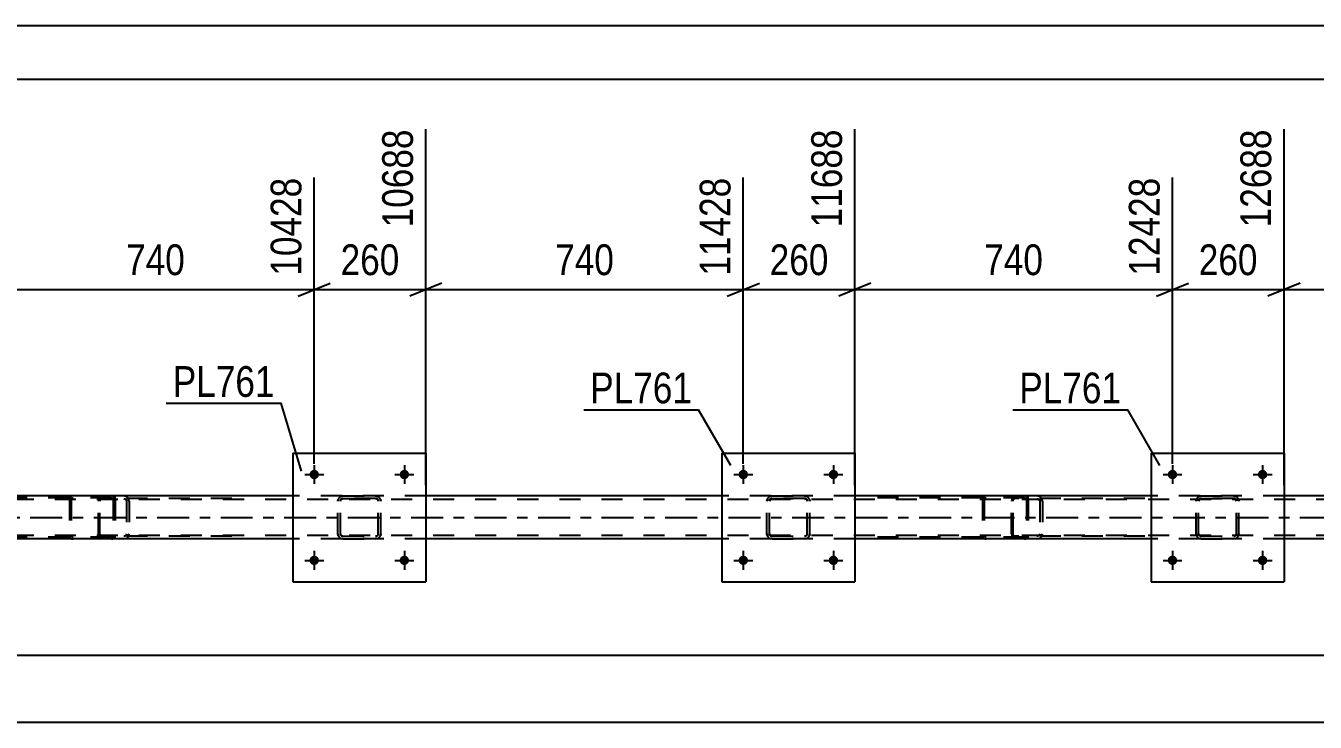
# Model space of a CAD drawing. Header units: millimetres. Extents: x 0 to 841, y 0 to 594.
# Drawn here: x 481.2 to 601.4, y 529.1 to 594 of the extents above; entities that cross this region are included whole.
import ezdxf

# ---------------------------------------------------------------- set-up
doc = ezdxf.new("R2010")
doc.units = ezdxf.units.MM
doc.linetypes.add('DXK_LINE_DOT2', pattern=[3.9198, 1.9599, -1.9599])
doc.linetypes.add('DXK_LINE_DOT3', pattern=[5.9187, 2.979, -0.9799, 0.9799, -0.9799])
doc.styles.add('Arial Narrow', font='ARIALN.TTF', dxfattribs={"height": 0.2})

# ---------------------------------------------------------------- blocks, each defined once
blk = doc.blocks.new('Unknown-318885939-1135')
at = {"color": 5, "linetype": 'Continuous'}
for p, q in [((841, 594), (0, 594)), ((836, 589), (5, 589))]:
    blk.add_line(p, q, dxfattribs=at)
blk = doc.blocks.new('Part-318885939-5231 - 5128')
at = {"color": 7, "linetype": 'DXK_LINE_DOT2'}
for p, q in [((573.13, 549.87), (573.1, 549.69)), ((573.1, 546.65), (573.1, 549.69)), ((573.18, 550.03), (573.13, 549.87)), ((573.27, 550.13), (573.18, 550.03)), ((573.24, 549.69), (573.25, 549.78)), ((573.24, 546.65), (573.24, 549.69)), ((573.25, 549.78), (573.28, 549.86)), ((573.38, 550.17), (573.27, 550.13)), ((573.28, 549.86), (573.32, 549.91)), ((573.32, 549.91), (573.38, 549.93)), ((585.53, 550.17), (573.38, 550.17)), ((585.53, 549.93), (573.38, 549.93)), ((574.65, 549.93), (574.65, 550.17)), ((575.66, 550.13), (575.47, 550.17)), ((575.47, 549.93), (575.56, 549.91)), ((575.56, 549.91), (575.64, 549.86)), ((575.64, 549.86), (575.7, 549.78)), ((575.7, 549.78), (575.72, 549.69)), ((575.72, 549.69), (575.72, 546.65)), ((575.95, 549.77), (575.93, 549.87)), ((575.97, 549.69), (575.95, 549.77)), ((575.97, 549.69), (575.97, 546.65)), ((573.1, 546.65), (573.13, 546.46)), ((573.13, 546.46), (573.18, 546.31)), ((573.18, 546.31), (573.27, 546.2)), ((573.25, 546.55), (573.24, 546.65)), ((573.28, 546.48), (573.25, 546.55)), ((573.27, 546.2), (573.38, 546.17)), ((573.32, 546.42), (573.28, 546.48)), ((573.38, 546.41), (573.32, 546.42)), ((585.53, 546.41), (573.38, 546.41)), ((585.53, 546.17), (573.38, 546.17)), ((574.65, 546.17), (574.65, 546.41)), ((575.56, 546.42), (575.47, 546.41)), ((575.47, 546.17), (575.66, 546.2)), ((575.64, 546.48), (575.56, 546.42)), ((575.7, 546.55), (575.64, 546.48)), ((575.72, 546.65), (575.7, 546.55)), ((575.93, 546.46), (575.95, 546.56)), ((575.95, 546.56), (575.97, 546.65))]:
    blk.add_line(p, q, dxfattribs=at)
for centre, start, end in [((575.48, 549.67), 23.8494, 68.8059), ((575.48, 546.66), 291.1941, 336.1506)]:
    blk.add_arc(centre, 0.492, start, end, dxfattribs=at)
blk = doc.blocks.new('Part-318885939-5262 - 5128')
at = {"color": 7, "linetype": 'DXK_LINE_DOT2'}
for p, q in [((590.3, 549.69), (590.33, 549.87)), ((590.33, 549.87), (590.3, 549.69)), ((590.3, 546.65), (590.3, 549.69)), ((590.54, 549.69), (590.56, 549.78)), ((590.56, 549.78), (590.54, 549.69)), ((590.54, 546.65), (590.54, 549.69)), ((590.56, 549.78), (590.61, 549.86)), ((590.61, 549.86), (590.56, 549.78)), ((590.59, 550.13), (590.78, 550.17)), ((590.78, 550.17), (590.59, 550.13)), ((590.61, 549.86), (590.69, 549.91)), ((590.69, 549.91), (590.61, 549.86)), ((590.69, 549.91), (590.78, 549.93)), ((590.78, 549.93), (590.69, 549.91)), ((590.78, 550.17), (593.82, 550.17)), ((590.78, 550.17), (590.78, 550.17)), ((590.78, 550.17), (593.82, 550.17)), ((590.78, 549.93), (593.82, 549.93)), ((590.78, 549.93), (590.78, 549.93)), ((593.82, 549.93), (590.78, 549.93)), ((593.82, 550.17), (593.82, 550.17)), ((593.82, 550.17), (594, 550.13)), ((594, 550.13), (593.82, 550.17)), ((593.82, 549.93), (593.82, 549.93)), ((593.82, 549.93), (593.91, 549.91)), ((593.91, 549.91), (593.82, 549.93)), ((593.91, 549.91), (593.99, 549.86)), ((593.99, 549.86), (593.91, 549.91)), ((593.99, 549.86), (594.04, 549.78)), ((594.04, 549.78), (593.99, 549.86)), ((594.04, 549.78), (594.06, 549.69)), ((594.06, 549.69), (594.04, 549.78)), ((594.06, 546.65), (594.06, 549.69)), ((594.26, 549.87), (594.3, 549.69)), ((594.3, 549.69), (594.26, 549.87)), ((594.3, 546.65), (594.3, 549.69)), ((590.33, 546.46), (590.3, 546.65)), ((590.3, 546.65), (590.33, 546.46)), ((590.56, 546.55), (590.54, 546.65)), ((590.54, 546.65), (590.56, 546.55)), ((590.61, 546.48), (590.56, 546.55)), ((590.56, 546.55), (590.61, 546.48)), ((590.78, 546.17), (590.59, 546.2)), ((590.59, 546.2), (590.78, 546.17)), ((590.69, 546.42), (590.61, 546.48)), ((590.61, 546.48), (590.69, 546.42)), ((590.78, 546.41), (590.69, 546.42)), ((590.69, 546.42), (590.78, 546.41)), ((590.78, 546.41), (593.82, 546.41)), ((590.78, 546.41), (590.78, 546.41)), ((590.78, 546.41), (593.82, 546.41)), ((590.78, 546.17), (593.82, 546.17)), ((590.78, 546.17), (590.78, 546.17)), ((590.78, 546.17), (593.82, 546.17)), ((593.91, 546.42), (593.82, 546.41)), ((593.82, 546.41), (593.91, 546.42)), ((593.82, 546.41), (593.82, 546.41)), ((594, 546.2), (593.82, 546.17)), ((593.82, 546.17), (594, 546.2)), ((593.82, 546.17), (593.82, 546.17)), ((593.99, 546.48), (593.91, 546.42)), ((593.91, 546.42), (593.99, 546.48)), ((594.04, 546.55), (593.99, 546.48)), ((593.99, 546.48), (594.04, 546.55)), ((594.06, 546.65), (594.04, 546.55)), ((594.04, 546.55), (594.06, 546.65)), ((594.3, 546.65), (594.26, 546.46)), ((594.26, 546.46), (594.3, 546.65))]:
    blk.add_line(p, q, dxfattribs=at)
at = {"color": 7, "linetype": 'DXK_LINE_DOT3'}
blk.add_line((592.3, 548.17), (592.3, 548.17), dxfattribs=at)
at = {"color": 7, "linetype": 'DXK_LINE_DOT2'}
for centre, start, end in [((590.78, 549.69), 112.5, 157.5), ((590.78, 549.69), 112.5, 157.5), ((593.82, 549.69), 22.5, 67.5), ((593.82, 549.69), 22.5, 67.5), ((590.78, 546.65), 202.5, 247.5), ((590.78, 546.65), 202.5, 247.5), ((593.82, 546.65), 292.5, 337.5), ((593.82, 546.65), 292.5, 337.5)]:
    blk.add_arc(centre, 0.48, start, end, dxfattribs=at)
blk = doc.blocks.new('Part-318885939-5267 - 5128')
at = {"color": 2, "linetype": 'Continuous'}
for p, q in [((546.09, 554.17), (546.09, 542.17)), ((546.09, 554.17), (558.49, 554.17)), ((558.49, 554.17), (558.49, 542.17)), ((546.09, 542.17), (558.49, 542.17))]:
    blk.add_line(p, q, dxfattribs=at)
blk = doc.blocks.new('Part-318885939-5200 - 5128')
at = {"color": 7, "linetype": 'DXK_LINE_DOT2'}
for p, q in [((487.99, 549.87), (487.97, 549.69)), ((487.97, 546.65), (487.97, 549.69)), ((488.05, 550.03), (487.99, 549.87)), ((488.14, 550.13), (488.05, 550.03)), ((488.11, 549.69), (488.12, 549.78)), ((488.11, 546.65), (488.11, 549.69)), ((488.12, 549.78), (488.15, 549.86)), ((488.24, 550.17), (488.14, 550.13)), ((488.15, 549.86), (488.19, 549.91)), ((488.19, 549.91), (488.24, 549.93)), ((500.4, 550.17), (488.24, 550.17)), ((500.4, 549.93), (488.24, 549.93)), ((489.52, 549.93), (489.52, 550.17)), ((490.53, 550.13), (490.33, 550.17)), ((490.33, 549.93), (490.43, 549.91)), ((490.43, 549.91), (490.51, 549.86)), ((490.51, 549.86), (490.56, 549.78)), ((490.56, 549.78), (490.58, 549.69)), ((490.58, 549.69), (490.58, 546.65)), ((490.82, 549.77), (490.8, 549.87)), ((490.84, 549.69), (490.82, 549.77)), ((490.84, 549.69), (490.84, 546.65)), ((487.97, 546.65), (487.99, 546.46)), ((487.99, 546.46), (488.05, 546.31)), ((488.05, 546.31), (488.14, 546.2)), ((488.12, 546.55), (488.11, 546.65)), ((488.15, 546.48), (488.12, 546.55)), ((488.14, 546.2), (488.24, 546.17)), ((488.19, 546.42), (488.15, 546.48)), ((488.24, 546.41), (488.19, 546.42)), ((500.4, 546.41), (488.24, 546.41)), ((500.4, 546.17), (488.24, 546.17)), ((489.52, 546.17), (489.52, 546.41)), ((490.43, 546.42), (490.33, 546.41)), ((490.33, 546.17), (490.53, 546.2)), ((490.51, 546.48), (490.43, 546.42)), ((490.56, 546.55), (490.51, 546.48)), ((490.58, 546.65), (490.56, 546.55)), ((490.8, 546.46), (490.82, 546.56)), ((490.82, 546.56), (490.84, 546.65))]:
    blk.add_line(p, q, dxfattribs=at)
for centre, start, end in [((490.35, 549.67), 23.8494, 68.8059), ((490.35, 546.66), 291.1941, 336.1506)]:
    blk.add_arc(centre, 0.492, start, end, dxfattribs=at)
blk = doc.blocks.new('Part-318885939-5157 - 5128')
at = {"color": 7, "linetype": 'DXK_LINE_DOT2'}
for p, q in [((768.09, 549.85), (90.98, 549.85)), ((518.49, 550.17), (506.09, 550.17)), ((558.49, 550.17), (546.09, 550.17)), ((598.5, 550.17), (586.1, 550.17)), ((768.09, 546.49), (90.98, 546.49)), ((518.49, 546.17), (506.09, 546.17)), ((558.49, 546.17), (546.09, 546.17)), ((598.5, 546.17), (586.1, 546.17))]:
    blk.add_line(p, q, dxfattribs=at)
at = {"color": 2, "linetype": 'Continuous'}
for p, q in [((506.09, 550.17), (478.49, 550.17)), ((546.09, 550.17), (518.49, 550.17)), ((586.1, 550.17), (558.49, 550.17)), ((626.09, 550.17), (598.5, 550.17)), ((506.09, 546.17), (478.49, 546.17)), ((546.09, 546.17), (518.49, 546.17)), ((586.1, 546.17), (558.49, 546.17)), ((626.09, 546.17), (598.5, 546.17))]:
    blk.add_line(p, q, dxfattribs=at)
at = {"color": 7, "linetype": 'DXK_LINE_DOT3'}
blk.add_line((90.98, 548.17), (768.09, 548.17), dxfattribs=at)
blk = doc.blocks.new('Part-318885939-5227 - 5128')
at = {"color": 7, "linetype": 'DXK_LINE_DOT2'}
for p, q in [((574.31, 550.17), (558.98, 550.17)), ((574.31, 550.01), (558.98, 550.01)), ((570.42, 549.97), (570.39, 549.85)), ((570.39, 549.85), (570.39, 546.49)), ((570.56, 549.85), (570.58, 549.91)), ((570.56, 549.85), (570.56, 546.49)), ((570.58, 549.91), (570.61, 549.96)), ((570.74, 550.17), (570.6, 550.14)), ((570.61, 549.96), (570.67, 549.99)), ((570.67, 549.99), (570.74, 550.01)), ((574.44, 550.14), (574.31, 550.17)), ((574.31, 550.01), (574.38, 549.99)), ((574.38, 549.99), (574.4, 549.98)), ((574.4, 549.98), (574.43, 549.96)), ((574.43, 549.96), (574.47, 549.91)), ((574.47, 549.91), (574.48, 549.85)), ((574.48, 549.85), (574.48, 546.49)), ((574.65, 549.85), (574.63, 549.97)), ((574.65, 549.85), (574.65, 546.49)), ((574.31, 546.33), (558.98, 546.33)), ((574.31, 546.17), (558.98, 546.17)), ((570.39, 546.49), (570.42, 546.36)), ((570.58, 546.43), (570.56, 546.49)), ((570.61, 546.37), (570.58, 546.43)), ((570.6, 546.19), (570.74, 546.17)), ((570.61, 546.37), (570.65, 546.35)), ((570.65, 546.35), (570.67, 546.34)), ((570.67, 546.34), (570.74, 546.33)), ((574.38, 546.34), (574.31, 546.33)), ((574.31, 546.17), (574.44, 546.19)), ((574.43, 546.37), (574.38, 546.34)), ((574.47, 546.43), (574.43, 546.37)), ((574.48, 546.49), (574.47, 546.43)), ((574.63, 546.36), (574.65, 546.49))]:
    blk.add_line(p, q, dxfattribs=at)
for centre, start, end in [((570.72, 549.83), 110.7583, 155.68), ((574.32, 549.83), 24.32, 69.2417), ((570.72, 546.5), 204.32, 249.2417), ((574.32, 546.5), 290.7583, 335.68)]:
    blk.add_arc(centre, 0.331, start, end, dxfattribs=at)
blk = doc.blocks.new('Bolt-318885939-5304 - 5128')
at = {"linetype": 'Continuous'}
for points in [[(588.54, 552.17, -1), (587.66, 552.17, -1)], [(596.94, 552.17, -1), (596.06, 552.17, -1)]]:
    blk.add_hatch(color=1, dxfattribs=at).paths.add_polyline_path(points)
at = {"color": 1, "linetype": 'Continuous'}
for p, q in [((588.1, 553.05), (588.1, 551.29)), ((596.5, 553.05), (596.5, 551.29)), ((587.22, 552.17), (588.98, 552.17)), ((595.62, 552.17), (597.38, 552.17))]:
    blk.add_line(p, q, dxfattribs=at)
blk = doc.blocks.new('Part-318885939-5240 - 5128')
at = {"color": 7, "linetype": 'DXK_LINE_DOT2'}
for p, q in [((489.18, 550.17), (473.85, 550.17)), ((489.18, 550.01), (473.85, 550.01)), ((485.29, 549.97), (485.26, 549.85)), ((485.26, 549.85), (485.26, 546.49)), ((485.43, 549.85), (485.44, 549.91)), ((485.43, 549.85), (485.43, 546.49)), ((485.44, 549.91), (485.48, 549.96)), ((485.6, 550.17), (485.47, 550.14)), ((485.48, 549.96), (485.54, 549.99)), ((485.54, 549.99), (485.6, 550.01)), ((489.31, 550.14), (489.18, 550.17)), ((489.18, 550.01), (489.24, 549.99)), ((489.24, 549.99), (489.27, 549.98)), ((489.27, 549.98), (489.3, 549.96)), ((489.3, 549.96), (489.33, 549.91)), ((489.33, 549.91), (489.35, 549.85)), ((489.35, 549.85), (489.35, 546.49)), ((489.52, 549.85), (489.49, 549.97)), ((489.52, 549.85), (489.52, 546.49)), ((489.18, 546.33), (473.85, 546.33)), ((489.18, 546.17), (473.85, 546.17)), ((485.26, 546.49), (485.29, 546.36)), ((485.44, 546.43), (485.43, 546.49)), ((485.48, 546.37), (485.44, 546.43)), ((485.47, 546.19), (485.6, 546.17)), ((485.48, 546.37), (485.51, 546.35)), ((485.51, 546.35), (485.54, 546.34)), ((485.54, 546.34), (485.6, 546.33)), ((489.24, 546.34), (489.18, 546.33)), ((489.18, 546.17), (489.31, 546.19)), ((489.3, 546.37), (489.24, 546.34)), ((489.33, 546.43), (489.3, 546.37)), ((489.35, 546.49), (489.33, 546.43)), ((489.49, 546.36), (489.52, 546.49))]:
    blk.add_line(p, q, dxfattribs=at)
for centre, start, end in [((485.59, 549.83), 110.7583, 155.68), ((489.19, 549.83), 24.32, 69.2417), ((485.59, 546.5), 204.32, 249.2417), ((489.19, 546.5), 290.7583, 335.68)]:
    blk.add_arc(centre, 0.331, start, end, dxfattribs=at)
blk = doc.blocks.new('Bolt-318885939-5305 - 5128')
at = {"linetype": 'Continuous'}
for points in [[(588.54, 544.17, -1), (587.66, 544.17, -1)], [(596.94, 544.17, -1), (596.06, 544.17, -1)]]:
    blk.add_hatch(color=1, dxfattribs=at).paths.add_polyline_path(points)
at = {"color": 1, "linetype": 'Continuous'}
for p, q in [((588.1, 545.05), (588.1, 543.29)), ((596.5, 545.05), (596.5, 543.29)), ((587.22, 544.17), (588.98, 544.17)), ((595.62, 544.17), (597.38, 544.17))]:
    blk.add_line(p, q, dxfattribs=at)
blk = doc.blocks.new('Part-318885939-5261 - 5128')
at = {"color": 2, "linetype": 'Continuous'}
for p, q in [((586.1, 554.17), (586.1, 542.17)), ((586.1, 554.17), (598.5, 554.17)), ((598.5, 554.17), (598.5, 542.17)), ((586.1, 542.17), (598.5, 542.17))]:
    blk.add_line(p, q, dxfattribs=at)
blk = doc.blocks.new('Part-318885939-5314 - 5128')
at = {"color": 7, "linetype": 'DXK_LINE_DOT2'}
for p, q in [((550.29, 549.69), (550.33, 549.87)), ((550.33, 549.87), (550.29, 549.69)), ((550.29, 546.65), (550.29, 549.69)), ((550.53, 549.69), (550.55, 549.78)), ((550.55, 549.78), (550.53, 549.69)), ((550.53, 546.65), (550.53, 549.69)), ((550.55, 549.78), (550.6, 549.86)), ((550.6, 549.86), (550.55, 549.78)), ((550.59, 550.13), (550.77, 550.17)), ((550.77, 550.17), (550.59, 550.13)), ((550.6, 549.86), (550.68, 549.91)), ((550.68, 549.91), (550.6, 549.86)), ((550.68, 549.91), (550.77, 549.93)), ((550.77, 549.93), (550.68, 549.91)), ((550.77, 550.17), (553.81, 550.17)), ((550.77, 550.17), (550.77, 550.17)), ((550.77, 550.17), (553.81, 550.17)), ((550.77, 549.93), (553.81, 549.93)), ((550.77, 549.93), (550.77, 549.93)), ((553.81, 549.93), (550.77, 549.93)), ((553.81, 550.17), (553.81, 550.17)), ((553.81, 550.17), (554, 550.13)), ((554, 550.13), (553.81, 550.17)), ((553.81, 549.93), (553.81, 549.93)), ((553.81, 549.93), (553.9, 549.91)), ((553.9, 549.91), (553.81, 549.93)), ((553.9, 549.91), (553.98, 549.86)), ((553.98, 549.86), (553.9, 549.91)), ((553.98, 549.86), (554.03, 549.78)), ((554.03, 549.78), (553.98, 549.86)), ((554.03, 549.78), (554.05, 549.69)), ((554.05, 549.69), (554.03, 549.78)), ((554.05, 546.65), (554.05, 549.69)), ((554.26, 549.87), (554.29, 549.69)), ((554.29, 549.69), (554.26, 549.87)), ((554.29, 546.65), (554.29, 549.69)), ((550.33, 546.46), (550.29, 546.65)), ((550.29, 546.65), (550.33, 546.46)), ((550.55, 546.55), (550.53, 546.65)), ((550.53, 546.65), (550.55, 546.55)), ((550.6, 546.48), (550.55, 546.55)), ((550.55, 546.55), (550.6, 546.48)), ((550.77, 546.17), (550.59, 546.2)), ((550.59, 546.2), (550.77, 546.17)), ((550.68, 546.42), (550.6, 546.48)), ((550.6, 546.48), (550.68, 546.42)), ((550.77, 546.41), (550.68, 546.42)), ((550.68, 546.42), (550.77, 546.41)), ((550.77, 546.41), (553.81, 546.41)), ((550.77, 546.41), (550.77, 546.41)), ((550.77, 546.41), (553.81, 546.41)), ((550.77, 546.17), (553.81, 546.17)), ((550.77, 546.17), (550.77, 546.17)), ((550.77, 546.17), (553.81, 546.17)), ((553.9, 546.42), (553.81, 546.41)), ((553.81, 546.41), (553.9, 546.42)), ((553.81, 546.41), (553.81, 546.41)), ((554, 546.2), (553.81, 546.17)), ((553.81, 546.17), (554, 546.2)), ((553.81, 546.17), (553.81, 546.17)), ((553.98, 546.48), (553.9, 546.42)), ((553.9, 546.42), (553.98, 546.48)), ((554.03, 546.55), (553.98, 546.48)), ((553.98, 546.48), (554.03, 546.55)), ((554.05, 546.65), (554.03, 546.55)), ((554.03, 546.55), (554.05, 546.65)), ((554.29, 546.65), (554.26, 546.46)), ((554.26, 546.46), (554.29, 546.65))]:
    blk.add_line(p, q, dxfattribs=at)
at = {"color": 7, "linetype": 'DXK_LINE_DOT3'}
blk.add_line((552.29, 548.17), (552.29, 548.17), dxfattribs=at)
at = {"color": 7, "linetype": 'DXK_LINE_DOT2'}
for centre, start, end in [((550.77, 549.69), 112.5, 157.5), ((550.77, 549.69), 112.5, 157.5), ((553.81, 549.69), 22.5, 67.5), ((553.81, 549.69), 22.5, 67.5), ((550.77, 546.65), 202.5, 247.5), ((550.77, 546.65), 202.5, 247.5), ((553.81, 546.65), 292.5, 337.5), ((553.81, 546.65), 292.5, 337.5)]:
    blk.add_arc(centre, 0.48, start, end, dxfattribs=at)
blk = doc.blocks.new('Part-318885939-5319 - 5128')
at = {"color": 2, "linetype": 'Continuous'}
for p, q in [((506.09, 554.17), (506.09, 542.17)), ((506.09, 554.17), (518.49, 554.17)), ((518.49, 554.17), (518.49, 542.17)), ((506.09, 542.17), (518.49, 542.17))]:
    blk.add_line(p, q, dxfattribs=at)
blk = doc.blocks.new('Part-318885939-5320 - 5128')
at = {"color": 7, "linetype": 'DXK_LINE_DOT2'}
for p, q in [((510.29, 549.69), (510.33, 549.87)), ((510.33, 549.87), (510.29, 549.69)), ((510.29, 546.65), (510.29, 549.69)), ((510.53, 549.69), (510.55, 549.78)), ((510.55, 549.78), (510.53, 549.69)), ((510.53, 546.65), (510.53, 549.69)), ((510.55, 549.78), (510.6, 549.86)), ((510.6, 549.86), (510.55, 549.78)), ((510.59, 550.13), (510.77, 550.17)), ((510.77, 550.17), (510.59, 550.13)), ((510.6, 549.86), (510.68, 549.91)), ((510.68, 549.91), (510.6, 549.86)), ((510.68, 549.91), (510.77, 549.93)), ((510.77, 549.93), (510.68, 549.91)), ((510.77, 550.17), (513.81, 550.17)), ((510.77, 550.17), (510.77, 550.17)), ((510.77, 550.17), (513.81, 550.17)), ((510.77, 549.93), (513.81, 549.93)), ((510.77, 549.93), (510.77, 549.93)), ((513.81, 549.93), (510.77, 549.93)), ((513.81, 550.17), (513.81, 550.17)), ((513.81, 550.17), (514, 550.13)), ((514, 550.13), (513.81, 550.17)), ((513.81, 549.93), (513.81, 549.93)), ((513.81, 549.93), (513.91, 549.91)), ((513.91, 549.91), (513.81, 549.93)), ((513.91, 549.91), (513.98, 549.86)), ((513.98, 549.86), (513.91, 549.91)), ((513.98, 549.86), (514.04, 549.78)), ((514.04, 549.78), (513.98, 549.86)), ((514.04, 549.78), (514.05, 549.69)), ((514.05, 549.69), (514.04, 549.78)), ((514.05, 546.65), (514.05, 549.69)), ((514.26, 549.87), (514.29, 549.69)), ((514.29, 549.69), (514.26, 549.87)), ((514.29, 546.65), (514.29, 549.69)), ((510.33, 546.46), (510.29, 546.65)), ((510.29, 546.65), (510.33, 546.46)), ((510.55, 546.55), (510.53, 546.65)), ((510.53, 546.65), (510.55, 546.55)), ((510.6, 546.48), (510.55, 546.55)), ((510.55, 546.55), (510.6, 546.48)), ((510.77, 546.17), (510.59, 546.2)), ((510.59, 546.2), (510.77, 546.17)), ((510.68, 546.42), (510.6, 546.48)), ((510.6, 546.48), (510.68, 546.42)), ((510.77, 546.41), (510.68, 546.42)), ((510.68, 546.42), (510.77, 546.41)), ((510.77, 546.41), (513.81, 546.41)), ((510.77, 546.41), (510.77, 546.41)), ((510.77, 546.41), (513.81, 546.41)), ((510.77, 546.17), (513.81, 546.17)), ((510.77, 546.17), (510.77, 546.17)), ((510.77, 546.17), (513.81, 546.17)), ((513.91, 546.42), (513.81, 546.41)), ((513.81, 546.41), (513.91, 546.42)), ((513.81, 546.41), (513.81, 546.41)), ((514, 546.2), (513.81, 546.17)), ((513.81, 546.17), (514, 546.2)), ((513.81, 546.17), (513.81, 546.17)), ((513.98, 546.48), (513.91, 546.42)), ((513.91, 546.42), (513.98, 546.48)), ((514.04, 546.55), (513.98, 546.48)), ((513.98, 546.48), (514.04, 546.55)), ((514.05, 546.65), (514.04, 546.55)), ((514.04, 546.55), (514.05, 546.65)), ((514.29, 546.65), (514.26, 546.46)), ((514.26, 546.46), (514.29, 546.65))]:
    blk.add_line(p, q, dxfattribs=at)
at = {"color": 7, "linetype": 'DXK_LINE_DOT3'}
blk.add_line((512.29, 548.17), (512.29, 548.17), dxfattribs=at)
at = {"color": 7, "linetype": 'DXK_LINE_DOT2'}
for centre, start, end in [((510.77, 549.69), 112.5, 157.5), ((510.77, 549.69), 112.5, 157.5), ((513.81, 549.69), 22.5, 67.5), ((513.81, 549.69), 22.5, 67.5), ((510.77, 546.65), 202.5, 247.5), ((510.77, 546.65), 202.5, 247.5), ((513.81, 546.65), 292.5, 337.5), ((513.81, 546.65), 292.5, 337.5)]:
    blk.add_arc(centre, 0.48, start, end, dxfattribs=at)
blk = doc.blocks.new('Bolt-318885939-5350 - 5128')
at = {"linetype": 'Continuous'}
for points in [[(548.53, 552.17, -1), (547.65, 552.17, -1)], [(556.93, 552.17, -1), (556.05, 552.17, -1)]]:
    blk.add_hatch(color=1, dxfattribs=at).paths.add_polyline_path(points)
at = {"color": 1, "linetype": 'Continuous'}
for p, q in [((548.09, 553.05), (548.09, 551.29)), ((556.49, 553.05), (556.49, 551.29)), ((547.21, 552.17), (548.97, 552.17)), ((555.61, 552.17), (557.37, 552.17))]:
    blk.add_line(p, q, dxfattribs=at)
blk = doc.blocks.new('Bolt-318885939-5351 - 5128')
at = {"linetype": 'Continuous'}
for points in [[(548.53, 544.17, -1), (547.65, 544.17, -1)], [(556.93, 544.17, -1), (556.05, 544.17, -1)]]:
    blk.add_hatch(color=1, dxfattribs=at).paths.add_polyline_path(points)
at = {"color": 1, "linetype": 'Continuous'}
for p, q in [((548.09, 545.05), (548.09, 543.29)), ((556.49, 545.05), (556.49, 543.29)), ((547.21, 544.17), (548.97, 544.17)), ((555.61, 544.17), (557.37, 544.17))]:
    blk.add_line(p, q, dxfattribs=at)
blk = doc.blocks.new('Bolt-318885939-5352 - 5128')
at = {"linetype": 'Continuous'}
for points in [[(508.53, 552.17, -1), (507.65, 552.17, -1)], [(516.93, 552.17, -1), (516.05, 552.17, -1)]]:
    blk.add_hatch(color=1, dxfattribs=at).paths.add_polyline_path(points)
at = {"color": 1, "linetype": 'Continuous'}
for p, q in [((508.09, 553.05), (508.09, 551.29)), ((516.49, 553.05), (516.49, 551.29)), ((507.21, 552.17), (508.97, 552.17)), ((515.61, 552.17), (517.37, 552.17))]:
    blk.add_line(p, q, dxfattribs=at)
blk = doc.blocks.new('Bolt-318885939-5353 - 5128')
at = {"linetype": 'Continuous'}
for points in [[(508.53, 544.17, -1), (507.65, 544.17, -1)], [(516.93, 544.17, -1), (516.05, 544.17, -1)]]:
    blk.add_hatch(color=1, dxfattribs=at).paths.add_polyline_path(points)
at = {"color": 1, "linetype": 'Continuous'}
for p, q in [((508.09, 545.05), (508.09, 543.29)), ((516.49, 545.05), (516.49, 543.29)), ((507.21, 544.17), (508.97, 544.17)), ((515.61, 544.17), (517.37, 544.17))]:
    blk.add_line(p, q, dxfattribs=at)
blk = doc.blocks.new('StraightDimension-318885939-9097 - 5128')
at = {"color": 7, "linetype": 'Continuous'}
blk.add_line((90.98, 535.34), (804.22, 535.34), dxfattribs=at)
blk = doc.blocks.new('StraightDimension-318885939-6133 - 5128')
at = {"color": 7, "linetype": 'Continuous'}
blk.add_line((90.34, 529.08), (804.86, 529.08), dxfattribs=at)
blk = doc.blocks.new('StraightDimension-318885939-22551 - 5128')
at = {"color": 7, "linetype": 'Continuous'}
for p, q in [((598.5, 551.17), (598.5, 584.35)), ((628.09, 553.17), (628.09, 579.85)), ((600, 570.01), (597, 568.81)), ((626.59, 568.81), (629.59, 570.01)), ((598.5, 569.41), (628.09, 569.41))]:
    blk.add_line(p, q, dxfattribs=at)
at = {"color": 0}
blk.add_wipeout([(616.64, 570.16), (616.64, 574.36), (609.95, 574.36), (609.95, 570.16)], dxfattribs=at)
at = {"color": 3, "style": 'Arial Narrow'}
blk.add_text('740', height=2.863, dxfattribs=at).set_placement((610.55, 570.76))
at = {"color": 0, "linetype": 'Continuous'}
blk.add_wipeout([(627.49, 580.45), (623.29, 580.45), (623.29, 570.11), (627.49, 570.11)], dxfattribs=at)
at = {"color": 3, "linetype": 'Continuous', "style": 'Arial Narrow'}
blk.add_text('13428', height=2.863, rotation=90.0002, dxfattribs=at).set_placement((626.89, 570.71))
blk = doc.blocks.new('StraightDimension-318885939-22552 - 5128')
at = {"color": 7, "linetype": 'Continuous'}
for p, q in [((598.5, 551.17), (598.5, 584.35)), ((588.1, 553.17), (588.1, 579.85)), ((586.6, 568.81), (589.6, 570.01)), ((600, 570.01), (597, 568.81)), ((588.1, 569.41), (598.5, 569.41))]:
    blk.add_line(p, q, dxfattribs=at)
at = {"color": 0}
blk.add_wipeout([(596.64, 570.16), (596.64, 574.36), (589.95, 574.36), (589.95, 570.16)], dxfattribs=at)
at = {"color": 3, "style": 'Arial Narrow'}
blk.add_text('260', height=2.863, dxfattribs=at).set_placement((590.55, 570.76))
at = {"color": 0, "linetype": 'Continuous'}
blk.add_wipeout([(597.9, 584.95), (593.7, 584.95), (593.7, 574.61), (597.9, 574.61)], dxfattribs=at)
at = {"color": 3, "linetype": 'Continuous', "style": 'Arial Narrow'}
blk.add_text('12688', height=2.863, rotation=90.0002, dxfattribs=at).set_placement((597.3, 575.21))
blk = doc.blocks.new('StraightDimension-318885939-22553 - 5128')
at = {"color": 7, "linetype": 'Continuous'}
for p, q in [((558.49, 551.17), (558.49, 584.35)), ((588.1, 553.17), (588.1, 579.85)), ((559.99, 570.01), (556.99, 568.81)), ((586.6, 568.81), (589.6, 570.01)), ((558.49, 569.41), (588.1, 569.41))]:
    blk.add_line(p, q, dxfattribs=at)
at = {"color": 0}
blk.add_wipeout([(576.64, 570.16), (576.64, 574.36), (569.95, 574.36), (569.95, 570.16)], dxfattribs=at)
at = {"color": 3, "style": 'Arial Narrow'}
blk.add_text('740', height=2.863, dxfattribs=at).set_placement((570.55, 570.76))
at = {"color": 0, "linetype": 'Continuous'}
blk.add_wipeout([(587.5, 580.45), (583.3, 580.45), (583.3, 570.11), (587.5, 570.11)], dxfattribs=at)
at = {"color": 3, "linetype": 'Continuous', "style": 'Arial Narrow'}
blk.add_text('12428', height=2.863, rotation=90.0002, dxfattribs=at).set_placement((586.9, 570.71))
blk = doc.blocks.new('StraightDimension-318885939-22554 - 5128')
at = {"color": 7, "linetype": 'Continuous'}
for p, q in [((558.49, 551.17), (558.49, 584.35)), ((548.09, 553.17), (548.09, 579.85)), ((546.59, 568.81), (549.59, 570.01)), ((559.99, 570.01), (556.99, 568.81)), ((548.09, 569.41), (558.49, 569.41))]:
    blk.add_line(p, q, dxfattribs=at)
at = {"color": 0}
blk.add_wipeout([(556.63, 570.16), (556.63, 574.36), (549.95, 574.36), (549.95, 570.16)], dxfattribs=at)
at = {"color": 3, "style": 'Arial Narrow'}
blk.add_text('260', height=2.863, dxfattribs=at).set_placement((550.55, 570.76))
at = {"color": 0, "linetype": 'Continuous'}
blk.add_wipeout([(557.89, 584.95), (553.69, 584.95), (553.69, 574.61), (557.89, 574.61)], dxfattribs=at)
at = {"color": 3, "linetype": 'Continuous', "style": 'Arial Narrow'}
blk.add_text('11688', height=2.863, rotation=90.0002, dxfattribs=at).set_placement((557.29, 575.21))
blk = doc.blocks.new('StraightDimension-318885939-22555 - 5128')
at = {"color": 7, "linetype": 'Continuous'}
for p, q in [((518.49, 551.17), (518.49, 584.35)), ((548.09, 553.17), (548.09, 579.85)), ((519.99, 570.01), (516.99, 568.81)), ((546.59, 568.81), (549.59, 570.01)), ((518.49, 569.41), (548.09, 569.41))]:
    blk.add_line(p, q, dxfattribs=at)
at = {"color": 0}
blk.add_wipeout([(536.64, 570.16), (536.64, 574.36), (529.95, 574.36), (529.95, 570.16)], dxfattribs=at)
at = {"color": 3, "style": 'Arial Narrow'}
blk.add_text('740', height=2.863, dxfattribs=at).set_placement((530.55, 570.76))
at = {"color": 0, "linetype": 'Continuous'}
blk.add_wipeout([(547.49, 580.45), (543.29, 580.45), (543.29, 570.11), (547.49, 570.11)], dxfattribs=at)
at = {"color": 3, "linetype": 'Continuous', "style": 'Arial Narrow'}
blk.add_text('11428', height=2.863, rotation=90.0002, dxfattribs=at).set_placement((546.89, 570.71))
blk = doc.blocks.new('StraightDimension-318885939-22556 - 5128')
at = {"color": 7, "linetype": 'Continuous'}
for p, q in [((518.49, 551.17), (518.49, 584.35)), ((508.09, 553.17), (508.09, 579.85)), ((506.59, 568.81), (509.59, 570.01)), ((519.99, 570.01), (516.99, 568.81)), ((508.09, 569.41), (518.49, 569.41))]:
    blk.add_line(p, q, dxfattribs=at)
at = {"color": 0}
blk.add_wipeout([(516.64, 570.16), (516.64, 574.36), (509.95, 574.36), (509.95, 570.16)], dxfattribs=at)
at = {"color": 3, "style": 'Arial Narrow'}
blk.add_text('260', height=2.863, dxfattribs=at).set_placement((510.55, 570.76))
at = {"color": 0, "linetype": 'Continuous'}
blk.add_wipeout([(517.89, 584.95), (513.69, 584.95), (513.69, 574.61), (517.89, 574.61)], dxfattribs=at)
at = {"color": 3, "linetype": 'Continuous', "style": 'Arial Narrow'}
blk.add_text('10688', height=2.863, rotation=90.0002, dxfattribs=at).set_placement((517.29, 575.21))
blk = doc.blocks.new('StraightDimension-318885939-22557 - 5128')
at = {"color": 7, "linetype": 'Continuous'}
for p, q in [((478.49, 551.17), (478.49, 582.52)), ((508.09, 553.17), (508.09, 579.85)), ((479.99, 570.01), (476.99, 568.81)), ((506.59, 568.81), (509.59, 570.01)), ((478.49, 569.41), (508.09, 569.41))]:
    blk.add_line(p, q, dxfattribs=at)
at = {"color": 0}
blk.add_wipeout([(496.64, 570.16), (496.64, 574.36), (489.95, 574.36), (489.95, 570.16)], dxfattribs=at)
at = {"color": 3, "style": 'Arial Narrow'}
blk.add_text('740', height=2.863, dxfattribs=at).set_placement((490.55, 570.76))
at = {"color": 0, "linetype": 'Continuous'}
blk.add_wipeout([(507.49, 580.45), (503.29, 580.45), (503.29, 570.11), (507.49, 570.11)], dxfattribs=at)
at = {"color": 3, "linetype": 'Continuous', "style": 'Arial Narrow'}
blk.add_text('10428', height=2.863, rotation=90.0002, dxfattribs=at).set_placement((506.89, 570.71))
blk = doc.blocks.new('Mark-318885939-5257 - 5128')
at = {"color": 0}
blk.add_wipeout([(583.33, 558.81), (583.33, 561.81), (573.82, 561.81), (573.82, 558.81)], dxfattribs=at)
blk.add_wipeout([(583.33, 558.81), (583.33, 561.81), (573.82, 561.81), (573.82, 558.81)], dxfattribs=at)
at = {"color": 30, "linetype": 'Continuous'}
for p in [(573.22, 558.21), (586.93, 553.02)]:
    blk.add_line(p, (583.93, 558.21), dxfattribs=at)
at = {"color": 3, "style": 'Arial Narrow'}
blk.add_text('PL761', height=2.863, dxfattribs=at).set_placement((573.82, 558.81))
blk = doc.blocks.new('Mark-318885939-5263 - 5128')
at = {"color": 0}
blk.add_wipeout([(543.32, 558.81), (543.32, 561.81), (533.82, 561.81), (533.82, 558.81)], dxfattribs=at)
blk.add_wipeout([(543.32, 558.81), (543.32, 561.81), (533.82, 561.81), (533.82, 558.81)], dxfattribs=at)
at = {"color": 30, "linetype": 'Continuous'}
for p in [(533.22, 558.21), (546.92, 553.02)]:
    blk.add_line(p, (543.92, 558.21), dxfattribs=at)
at = {"color": 3, "style": 'Arial Narrow'}
blk.add_text('PL761', height=2.863, dxfattribs=at).set_placement((533.82, 558.81))
blk = doc.blocks.new('Mark-318885939-5315 - 5128')
at = {"color": 0}
blk.add_wipeout([(504.41, 559.41), (504.41, 562.41), (494.9, 562.41), (494.9, 559.41)], dxfattribs=at)
blk.add_wipeout([(504.41, 559.41), (504.41, 562.41), (494.9, 562.41), (494.9, 559.41)], dxfattribs=at)
at = {"color": 30, "linetype": 'Continuous'}
for p in [(494.3, 558.81), (506.89, 552.49)]:
    blk.add_line(p, (505.01, 558.81), dxfattribs=at)
at = {"color": 3, "style": 'Arial Narrow'}
blk.add_text('PL761', height=2.863, dxfattribs=at).set_placement((494.9, 559.41))

msp = doc.modelspace()

# ---------------------------------------------------------------- block references
for name in ['Unknown-318885939-1135', 'Part-318885939-5319 - 5128', 'Part-318885939-5267 - 5128', 'Part-318885939-5261 - 5128', 'Bolt-318885939-5352 - 5128', 'Bolt-318885939-5350 - 5128', 'Bolt-318885939-5304 - 5128', 'Part-318885939-5157 - 5128', 'Part-318885939-5240 - 5128', 'Part-318885939-5200 - 5128', 'Part-318885939-5320 - 5128', 'Part-318885939-5314 - 5128', 'Part-318885939-5227 - 5128', 'Part-318885939-5231 - 5128', 'Part-318885939-5262 - 5128', 'Bolt-318885939-5353 - 5128', 'Bolt-318885939-5351 - 5128', 'Bolt-318885939-5305 - 5128']:
    msp.add_blockref(name, (0, 0))

# ---------------------------------------------------------------- next in the draw order: block references
for name in ['StraightDimension-318885939-22551 - 5128', 'StraightDimension-318885939-9097 - 5128']:
    msp.add_blockref(name, (0, 0))

# ---------------------------------------------------------------- next in the draw order: block references
for name in ['StraightDimension-318885939-22552 - 5128', 'StraightDimension-318885939-6133 - 5128']:
    msp.add_blockref(name, (0, 0))

# ---------------------------------------------------------------- next in the draw order: block references
msp.add_blockref('StraightDimension-318885939-22553 - 5128', (0, 0))

# ---------------------------------------------------------------- next in the draw order: block references
for name in ['StraightDimension-318885939-22554 - 5128', 'Mark-318885939-5257 - 5128']:
    msp.add_blockref(name, (0, 0))

# ---------------------------------------------------------------- next in the draw order: block references
msp.add_blockref('StraightDimension-318885939-22555 - 5128', (0, 0))

# ---------------------------------------------------------------- next in the draw order: block references
for name in ['StraightDimension-318885939-22556 - 5128', 'Mark-318885939-5263 - 5128']:
    msp.add_blockref(name, (0, 0))

# ---------------------------------------------------------------- next in the draw order: block references
msp.add_blockref('StraightDimension-318885939-22557 - 5128', (0, 0))

# ---------------------------------------------------------------- next in the draw order: block references
msp.add_blockref('Mark-318885939-5315 - 5128', (0, 0))

doc.saveas('drawing.dxf')
